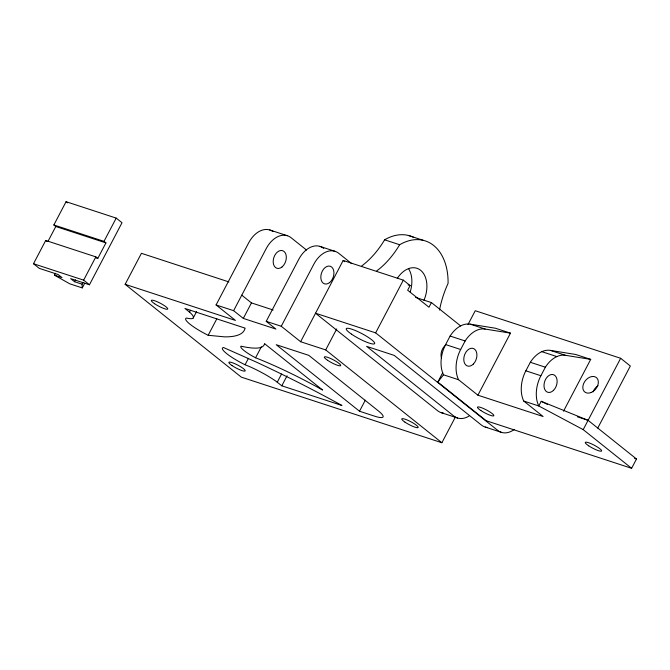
<?xml version="1.0" encoding="UTF-8"?>
<svg xmlns="http://www.w3.org/2000/svg" width="670" height="670" viewBox="0 0 670 670"><rect width="100%" height="100%" fill="white"/><g stroke="black" fill="none" stroke-linecap="round" stroke-linejoin="round"><path stroke-width="1" d="M54.463 275.161L61.983 277.623L58.114 274.524L39.312 268.377L33.5 263.737L45.711 240.471L95.852 256.87L97.787 258.419L105.927 242.909L103.992 241.359L53.86 224.961L66.07 201.695L116.212 218.102L122.015 222.742L89.445 284.775L70.643 278.628L74.521 281.718L82.041 284.18L82.268 287.907L69.73 283.804L54.463 275.161L55.434 273.31M48.131 241.108L55.794 226.51L53.86 224.961M74.521 281.718L75.492 279.867M89.445 284.775L83.641 280.135L95.852 256.87M103.992 241.359L116.212 218.102M82.041 284.18L83.013 282.33M82.268 287.907L84.696 283.276M455.298 417.201L441.882 442.744L241.334 377.151L125.139 284.331L141.429 253.31L228.872 281.911M189.493 312.086L190.448 310.26M193.22 318.016L196.57 311.634M125.139 284.331L235.446 320.411L216.075 304.942L248.645 242.9A24.932 16.758 -71.9 0 1 273 231.569M208.169 335.285L224.484 336.851A251.694 45.434 27.7 0 0 245.128 328.141L184.962 308.468L190.146 312.647A31.482 5.687 27.7 0 1 188.689 318.484L186.578 318.032A24.204 4.372 27.7 0 0 208.169 335.285L216.795 318.861M323.744 248.419A24.932 16.758 -71.9 0 0 298.786 259.298L266.216 321.34L275.898 329.071L243.31 318.409L233.629 310.679L266.199 248.645A24.932 16.758 -71.9 0 1 291.149 237.758L306.542 250.052M243.31 318.409L251.451 302.907L241.77 295.168M245.078 364.765A23.793 4.296 27.7 0 1 223.487 347.512L255.764 361.842A251.694 45.434 27.7 0 1 341.951 405.492L281.794 385.811L276.434 381.573A31.482 5.687 27.7 0 0 248.202 366.021L245.078 364.765L248.428 358.375M255.588 357.78A17.83 3.216 27.7 0 1 241.024 346.156L242.749 346.549A115.994 20.938 27.7 0 0 264.491 343.609L322.588 390.024A110.215 19.899 27.7 0 0 258.101 358.768L255.588 357.78L261.334 346.834M441.882 442.744L325.695 349.924L300.621 341.725L281.258 326.257L313.828 264.223A24.932 16.758 -71.9 0 1 338.786 253.335L351.691 263.653M277.263 382.193L281.567 373.986M300.621 341.725L343.166 260.463L403.332 280.144L410.107 285.554L407.661 290.21L428.968 307.228L431.405 302.572L415.626 297.413M281.794 385.811L287.062 375.778M325.695 349.924L336.709 328.945M514.359 429.42A24.932 16.758 -71.9 0 1 497.651 430.333L375.644 332.873L403.332 280.144M359.505 411.229L276.233 344.715L308.82 355.368L378.533 411.062A24.932 4.497 27.7 0 1 374.547 416.154L359.505 411.229L365.301 400.191M523.722 401.037L538.764 405.961L541.209 401.305L588.084 420.325L636.5 458.992L631.617 468.305L486.219 420.743L437.803 382.067L443.506 374.798A27.629 18.567 -71.9 0 1 445.625 344.573L450.106 336.047A27.445 18.442 -71.9 0 1 470.106 324.138L495.44 328.233L510.481 333.149L477.911 395.191L543.094 416.505L523.722 401.037A27.629 18.567 -71.9 0 1 525.85 370.812L530.33 362.286A27.445 18.442 -71.9 0 1 541.511 351.809L543.295 351.08A27.445 18.442 -71.9 0 1 550.321 350.377L575.664 354.472L590.706 359.388L563.504 411.196M437.803 382.067L442.686 372.763M467.962 324.615L475.256 310.729L620.655 358.283L630.336 366.021L597.766 428.055M477.911 395.191L458.548 379.722A27.629 18.567 -71.9 0 1 460.667 349.497L465.147 340.963A27.445 18.442 -71.9 0 1 485.147 329.054L510.481 333.149M631.617 468.305L583.202 429.629L538.764 405.961A27.629 18.567 -71.9 0 1 540.891 375.736L545.372 367.202A27.445 18.442 -71.9 0 1 556.552 356.733L558.336 356.005A27.445 18.442 -71.9 0 1 565.363 355.293L590.706 359.388M583.202 429.629L620.655 358.283M408.315 235.446L423.356 240.363M361.632 266.04A79.11 53.164 -71.9 0 0 384.614 239.81L399.655 244.726A57.067 38.349 -71.9 0 1 448.071 283.402A79.11 53.164 -71.9 0 0 439.52 310.051M269.709 229.952L287.254 235.698M319.841 246.351L334.883 251.275M408.13 284.909L410.107 285.554M470.106 324.138L485.147 329.054M550.321 350.377L565.363 355.293M541.846 351.675L556.887 356.591M450.106 336.047L465.147 340.963M530.33 362.286L545.372 367.202M445.625 344.573L460.667 349.497M525.85 370.812L540.891 375.736M55.794 226.51L105.927 242.909M375.644 332.873L315.478 313.2L437.485 410.651A24.932 16.758 -71.9 0 0 443.54 413.147M251.451 302.907L273.176 310.009M95.818 257.774L97.787 258.419M577.481 416.849L588.084 420.325M443.506 374.798L458.548 379.722M216.075 304.942L233.629 310.679M266.216 321.34L281.258 326.257M634.524 458.347L636.5 458.992M33.5 263.737L83.641 280.135M441.379 412.72L457.677 418.047M485.248 427.066L501.545 432.393M541.209 401.305L547.566 404.462M431.405 302.572L460.642 325.93M343.166 260.463L344.665 261.668M66.07 201.695L67.519 202.859M45.711 240.471L47.009 241.502M397.251 278.41A24.932 16.758 -71.9 0 1 420.727 270.37A24.932 16.758 -71.9 0 1 423.951 300.311M408.683 268.888A24.932 16.758 -71.9 0 1 410.208 291.902M384.614 239.81A57.067 38.349 -71.9 0 1 413.692 237.398M399.655 244.726A79.11 53.164 -71.9 0 1 376.674 270.965M468.992 416.078A24.932 16.758 -71.9 0 1 453.774 415.986L366.632 346.373L394.203 355.393L481.353 425.006A24.932 16.758 -71.9 0 0 487.408 427.493M441.396 357.889A9.263 6.223 -71.9 0 1 445.341 345.402M593.092 391.883A9.263 6.65 -51.4 0 1 598 385.711M281.995 266.987A9.263 6.223 -71.9 0 0 283.988 251.409A9.263 6.223 -71.9 0 0 273.276 260.019A9.263 6.223 -71.9 0 0 281.995 266.987M329.623 282.564A9.263 6.223 -71.9 0 0 331.616 266.987A9.263 6.223 -71.9 0 0 320.905 275.596A9.263 6.223 -71.9 0 0 329.623 282.564M154.552 303.703A9.263 1.675 27.7 0 0 167.718 309.071A9.263 1.675 27.7 0 0 156.37 301.383A9.263 1.675 27.7 0 0 154.552 303.703M232.021 365.577A9.263 1.675 27.7 0 0 245.178 370.954A9.263 1.675 27.7 0 0 233.83 363.266A9.263 1.675 27.7 0 0 232.021 365.577M404.99 422.159A9.263 1.675 27.7 0 0 418.155 427.527A9.263 1.675 27.7 0 0 406.807 419.839A9.263 1.675 27.7 0 0 404.99 422.159M327.529 360.276A9.263 1.675 27.7 0 0 340.695 365.644A9.263 1.675 27.7 0 0 329.347 357.964A9.263 1.675 27.7 0 0 327.529 360.276M351.49 334.137A16.03 2.889 27.7 0 0 374.555 343.735A16.03 2.889 27.7 0 0 355.401 330.545A16.03 2.889 27.7 0 0 351.49 334.137M588.662 445.801A9.263 1.675 27.7 0 0 601.643 450.985A9.263 1.675 27.7 0 0 590.035 443.255A9.263 1.675 27.7 0 0 588.662 445.801M480.867 410.543A9.263 1.675 27.7 0 0 493.849 415.735A9.263 1.675 27.7 0 0 482.241 407.997A9.263 1.675 27.7 0 0 480.867 410.543M553.571 390.3A9.263 6.223 -71.9 0 0 554.14 374.966A9.263 6.223 -71.9 0 0 543.998 385.141A9.263 6.223 -71.9 0 0 553.571 390.3M591.258 392.461A9.263 6.65 -51.4 0 0 596.953 378.115A9.263 6.65 -51.4 0 0 583.537 383.801A9.263 6.65 -51.4 0 0 591.258 392.461M473.355 364.061A9.263 6.223 -71.9 0 0 473.925 348.727A9.263 6.223 -71.9 0 0 463.782 358.902A9.263 6.223 -71.9 0 0 473.355 364.061"/></g></svg>
